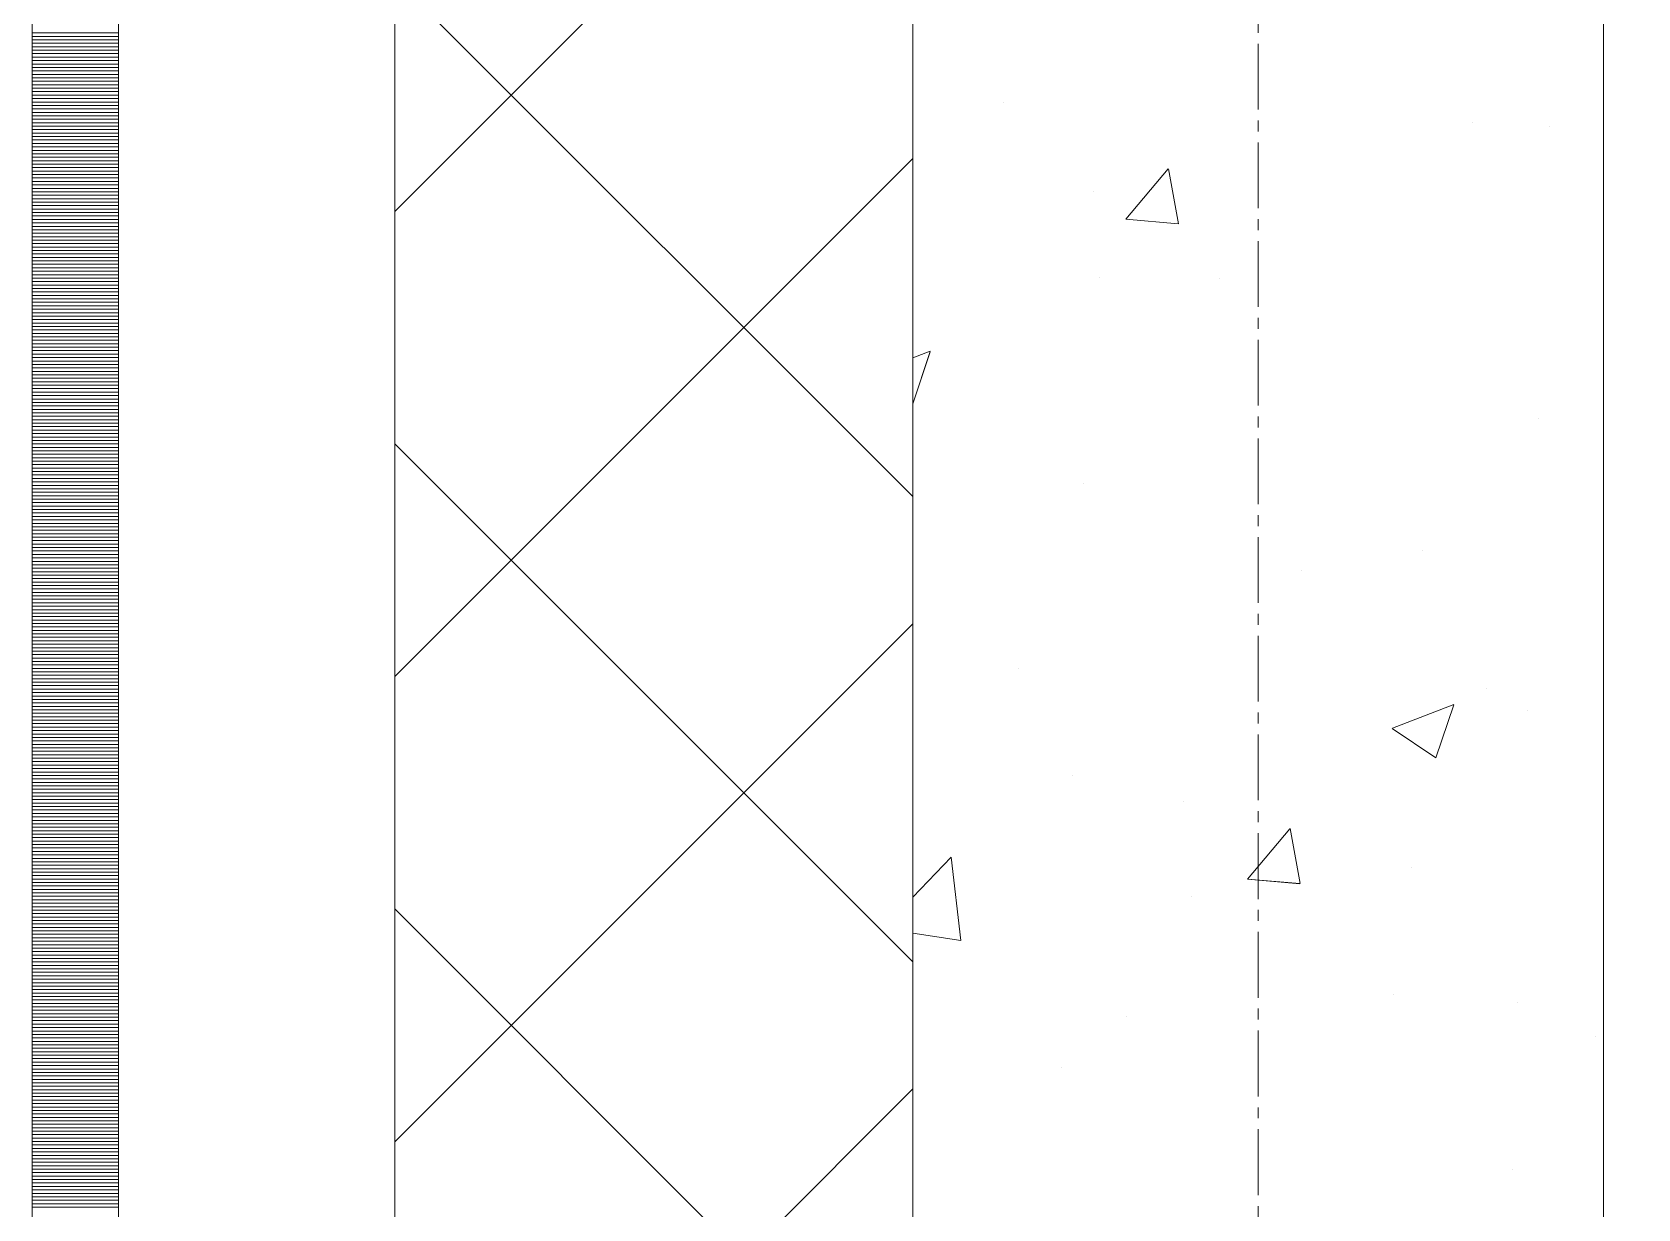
# Model space of a CAD drawing. Header units: millimetres. Extents: x 470010 to 1231400, y -134005 to 421770.
# Drawn here: x 672518.6 to 672983.6, y -76053 to -75712.3 of the extents above; entities that cross this region are included whole.
import ezdxf
from ezdxf.enums import TextEntityAlignment as Align

# ---------------------------------------------------------------- set-up
doc = ezdxf.new("R2010")
doc.units = ezdxf.units.MM
doc.linetypes.add('CENTER2', pattern=[28.575, 19.05, -3.175, 3.175, -3.175])
doc.linetypes.add('DASHED', pattern=[19.05, 12.7, -6.35])
doc.layers.get('Defpoints').update_dxf_attribs({"color": 140})
doc.layers.add('АР_Делит', color=120, linetype='Continuous', lineweight=0, plot=False)
for name, color, linetype, lineweight in [('АР_Стены ПЕНОблок', 52, 'Continuous', 20), ('АР_Тонкая', 254, 'Continuous', 5), ('АР_Утеплитель', 31, 'Continuous', 0), ('АР_Штриховка', 8, 'Continuous', 0)]:
    doc.layers.add(name, color=color, linetype=linetype, lineweight=lineweight)
doc.layers.add('РД_Оси_100', color=7, linetype='Continuous', lineweight=0, true_color=0x525252)
doc.styles.add('style1', font='ARIALN.TTF')

# ---------------------------------------------------------------- blocks, each defined once
blk = doc.blocks.new('СОШ_2200_АР_ОСИ_М100_28.05.24')
at = {"layer": 'АР_Делит', "color": 251, "linetype": 'DASHED', "true_color": 0x636466}
blk.add_lwpolyline([(114955, 135155), (114955, -355), (93595.036, -355), (93595.036, 13855), (94145, 13855), (94145, 68320), (66055, 68320), (66055, 13857.73), (83455, 13857.73), (83455, -355), (45245, -355), (45245, 13145), (44695, 13145), (44695, 26755), (45245, 26755), (45245, 68320), (20455, 68320), (20455, 26755), (27955, 26755), (27955, 13145), (-355, 13145), (-355, 100855)], dxfattribs=at)
at = {"layer": 'РД_Оси_100', "color": 251, "linetype": 'CENTER2', "true_color": 0x636466}
blk.add_line((0, -6155), (0, 139938.679), dxfattribs=at)
blk = doc.blocks.new('A$C9108343f')
at = {"layer": 'АР_Стены ПЕНОблок', "color": 18, "linetype": 'Continuous', "lineweight": 20, "true_color": 0x000000}
for p, q in [((7054.96, 97555), (7054.96, 21355)), ((7254.96, 21355), (7254.96, 97555))]:
    blk.add_line(p, q, dxfattribs=at)
at = {"layer": 'АР_Тонкая', "color": 18, "linetype": 'Continuous', "lineweight": 5, "true_color": 0x000000}
for p, q in [((6799.96, 97555), (6799.96, 21355)), ((6824.96, 97555), (6824.96, 21355)), ((6824.96, 21355), (6824.96, 97555)), ((6904.96, 21355), (6904.96, 97555))]:
    blk.add_line(p, q, dxfattribs=at)
at = {"layer": 'АР_Утеплитель', "color": 18, "linetype": 'Continuous', "lineweight": 0, "true_color": 0x000000}
for p, q in [((6904.96, 97555), (6904.96, 21355)), ((7054.96, 21355), (7054.96, 97555))]:
    blk.add_line(p, q, dxfattribs=at)
at = {"layer": 'АР_Штриховка', "color": 18, "linetype": 'Continuous', "lineweight": 0, "true_color": 0x000000}
for p, q in [((6904.96, 24602.09), (7054.96, 24752.09)), ((7054.96, 24519.52), (6904.96, 24669.52)), ((6799.96, 24653.75), (6824.96, 24653.75)), ((6799.96, 24652.75), (6824.96, 24652.75)), ((6799.96, 24651.75), (6824.96, 24651.75)), ((6799.96, 24650.75), (6824.96, 24650.75)), ((6799.96, 24649.75), (6824.96, 24649.75)), ((6799.96, 24648.75), (6824.96, 24648.75)), ((6799.96, 24647.75), (6824.96, 24647.75)), ((6799.96, 24646.75), (6824.96, 24646.75)), ((6799.96, 24645.75), (6824.96, 24645.75)), ((6799.96, 24644.75), (6824.96, 24644.75)), ((6799.96, 24643.75), (6824.96, 24643.75)), ((6799.96, 24642.75), (6824.96, 24642.75)), ((6799.96, 24641.75), (6824.96, 24641.75)), ((6799.96, 24640.75), (6824.96, 24640.75)), ((6799.96, 24639.75), (6824.96, 24639.75)), ((6799.96, 24638.75), (6824.96, 24638.75)), ((6799.96, 24637.75), (6824.96, 24637.75)), ((6799.96, 24636.75), (6824.96, 24636.75)), ((6799.96, 24635.75), (6824.96, 24635.75)), ((6799.96, 24634.75), (6824.96, 24634.75)), ((6799.96, 24633.75), (6824.96, 24633.75)), ((6799.96, 24632.75), (6824.96, 24632.75)), ((6799.96, 24631.75), (6824.96, 24631.75)), ((7081.37, 24633.62), (7081.37, 24633.62)), ((6799.96, 24630.75), (6824.96, 24630.75)), ((6799.96, 24629.75), (6824.96, 24629.75)), ((6799.96, 24628.75), (6824.96, 24628.75)), ((6799.96, 24627.75), (6824.96, 24627.75)), ((6799.96, 24626.75), (6824.96, 24626.75)), ((7216.96, 24627.89), (7216.96, 24627.89)), ((7239.29, 24626.78), (7239.29, 24626.78)), ((6799.96, 24625.75), (6824.96, 24625.75)), ((6799.96, 24624.75), (6824.96, 24624.75)), ((6799.96, 24623.75), (6824.96, 24623.75)), ((6799.96, 24622.75), (6824.96, 24622.75)), ((6799.96, 24621.75), (6824.96, 24621.75)), ((6799.96, 24620.75), (6824.96, 24620.75)), ((6799.96, 24619.75), (6824.96, 24619.75)), ((6799.96, 24618.75), (6824.96, 24618.75)), ((6799.96, 24617.75), (6824.96, 24617.75)), ((6904.96, 24467.38), (7054.96, 24617.38)), ((6799.96, 24616.75), (6824.96, 24616.75)), ((6799.96, 24615.75), (6824.96, 24615.75)), ((6799.96, 24614.75), (6824.96, 24614.75)), ((6799.96, 24613.75), (6824.96, 24613.75)), ((6799.96, 24612.75), (6824.96, 24612.75)), ((7116.64, 24599.8), (7128.89, 24614.4)), ((7131.96, 24598.5), (7129.02, 24614.42)), ((6799.96, 24611.75), (6824.96, 24611.75)), ((6799.96, 24610.75), (6824.96, 24610.75)), ((6799.96, 24609.75), (6824.96, 24609.75)), ((6799.96, 24608.75), (6824.96, 24608.75)), ((6799.96, 24607.75), (6824.96, 24607.75)), ((6799.96, 24606.75), (6824.96, 24606.75)), ((6799.96, 24605.75), (6824.96, 24605.75)), ((6799.96, 24604.75), (6824.96, 24604.75)), ((6799.96, 24603.75), (6824.96, 24603.75)), ((7107.37, 24607.74), (7107.37, 24607.74)), ((6799.96, 24602.75), (6824.96, 24602.75)), ((6799.96, 24601.75), (6824.96, 24601.75)), ((6799.96, 24600.75), (6824.96, 24600.75)), ((6799.96, 24599.75), (6824.96, 24599.75)), ((6799.96, 24598.75), (6824.96, 24598.75)), ((7116.64, 24599.8), (7131.83, 24598.47)), ((6799.96, 24597.75), (6824.96, 24597.75)), ((6799.96, 24596.75), (6824.96, 24596.75)), ((6799.96, 24595.75), (6824.96, 24595.75)), ((6799.96, 24594.75), (6824.96, 24594.75)), ((6799.96, 24593.75), (6824.96, 24593.75)), ((6799.96, 24592.75), (6824.96, 24592.75)), ((6799.96, 24591.75), (6824.96, 24591.75)), ((6799.96, 24590.75), (6824.96, 24590.75)), ((6799.96, 24589.75), (6824.96, 24589.75)), ((6799.96, 24588.75), (6824.96, 24588.75)), ((6799.96, 24587.75), (6824.96, 24587.75)), ((6799.96, 24586.75), (6824.96, 24586.75)), ((6799.96, 24585.75), (6824.96, 24585.75)), ((6799.96, 24584.75), (6824.96, 24584.75)), ((6799.96, 24583.75), (6824.96, 24583.75)), ((6799.96, 24582.75), (6824.96, 24582.75)), ((6799.96, 24581.75), (6824.96, 24581.75)), ((6799.96, 24580.75), (6824.96, 24580.75)), ((7109.05, 24582.94), (7109.05, 24582.94)), ((7143.73, 24582.67), (7143.73, 24582.67)), ((6799.96, 24579.75), (6824.96, 24579.75)), ((6799.96, 24578.75), (6824.96, 24578.75)), ((6799.96, 24577.75), (6824.96, 24577.75)), ((6799.96, 24576.75), (6824.96, 24576.75)), ((6799.96, 24575.75), (6824.96, 24575.75)), ((6799.96, 24574.75), (6824.96, 24574.75)), ((6799.96, 24573.75), (6824.96, 24573.75)), ((6799.96, 24572.75), (6824.96, 24572.75)), ((6799.96, 24571.75), (6824.96, 24571.75)), ((6799.96, 24570.75), (6824.96, 24570.75)), ((6799.96, 24569.75), (6824.96, 24569.75)), ((6799.96, 24568.75), (6824.96, 24568.75)), ((6799.96, 24567.75), (6824.96, 24567.75)), ((6799.96, 24566.75), (6824.96, 24566.75)), ((6799.96, 24565.75), (6824.96, 24565.75)), ((6799.96, 24564.75), (6824.96, 24564.75)), ((6799.96, 24563.75), (6824.96, 24563.75)), ((6799.96, 24562.75), (6824.96, 24562.75)), ((6799.96, 24561.75), (6824.96, 24561.75)), ((7054.96, 24559.63), (7060.06, 24561.58)), ((7054.96, 24546.4), (7060.01, 24561.46)), ((6799.96, 24560.75), (6824.96, 24560.75)), ((6799.96, 24559.75), (6824.96, 24559.75)), ((6799.96, 24558.75), (6824.96, 24558.75)), ((6799.96, 24557.75), (6824.96, 24557.75)), ((6799.96, 24556.75), (6824.96, 24556.75)), ((6799.96, 24555.75), (6824.96, 24555.75)), ((6799.96, 24554.75), (6824.96, 24554.75)), ((6799.96, 24553.75), (6824.96, 24553.75)), ((6799.96, 24552.75), (6824.96, 24552.75)), ((6799.96, 24551.75), (6824.96, 24551.75)), ((6799.96, 24550.75), (6824.96, 24550.75)), ((6799.96, 24549.75), (6824.96, 24549.75)), ((6799.96, 24548.75), (6824.96, 24548.75)), ((6799.96, 24547.75), (6824.96, 24547.75)), ((6799.96, 24546.75), (6824.96, 24546.75)), ((6799.96, 24545.75), (6824.96, 24545.75)), ((6799.96, 24544.75), (6824.96, 24544.75)), ((6799.96, 24543.75), (6824.96, 24543.75)), ((6799.96, 24542.75), (6824.96, 24542.75)), ((6799.96, 24541.75), (6824.96, 24541.75)), ((6799.96, 24540.75), (6824.96, 24540.75)), ((6799.96, 24539.75), (6824.96, 24539.75)), ((6799.96, 24538.75), (6824.96, 24538.75)), ((7236.21, 24542.23), (7236.21, 24542.23)), ((6799.96, 24537.75), (6824.96, 24537.75)), ((6799.96, 24536.75), (6824.96, 24536.75)), ((6799.96, 24535.75), (6824.96, 24535.75)), ((6799.96, 24534.75), (6824.96, 24534.75)), ((6799.96, 24533.75), (6824.96, 24533.75)), ((7054.96, 24384.81), (6904.96, 24534.81)), ((6799.96, 24532.75), (6824.96, 24532.75)), ((6799.96, 24531.75), (6824.96, 24531.75)), ((6799.96, 24530.75), (6824.96, 24530.75)), ((6799.96, 24529.75), (6824.96, 24529.75)), ((6799.96, 24528.75), (6824.96, 24528.75)), ((6799.96, 24527.75), (6824.96, 24527.75)), ((6799.96, 24526.75), (6824.96, 24526.75)), ((6799.96, 24525.75), (6824.96, 24525.75)), ((6799.96, 24524.75), (6824.96, 24524.75)), ((6799.96, 24523.75), (6824.96, 24523.75)), ((6799.96, 24522.75), (6824.96, 24522.75)), ((6799.96, 24521.75), (6824.96, 24521.75)), ((6799.96, 24520.75), (6824.96, 24520.75)), ((6799.96, 24519.75), (6824.96, 24519.75)), ((7104.28, 24523.18), (7104.28, 24523.18)), ((6799.96, 24518.75), (6824.96, 24518.75)), ((6799.96, 24517.75), (6824.96, 24517.75)), ((6799.96, 24516.75), (6824.96, 24516.75)), ((6799.96, 24515.75), (6824.96, 24515.75)), ((6799.96, 24514.75), (6824.96, 24514.75)), ((6799.96, 24513.75), (6824.96, 24513.75)), ((6799.96, 24512.75), (6824.96, 24512.75)), ((6799.96, 24511.75), (6824.96, 24511.75)), ((6799.96, 24510.75), (6824.96, 24510.75)), ((6799.96, 24509.75), (6824.96, 24509.75)), ((6799.96, 24508.75), (6824.96, 24508.75)), ((6799.96, 24507.75), (6824.96, 24507.75)), ((6799.96, 24506.75), (6824.96, 24506.75)), ((6799.96, 24505.75), (6824.96, 24505.75)), ((6799.96, 24504.75), (6824.96, 24504.75)), ((6799.96, 24503.75), (6824.96, 24503.75)), ((6799.96, 24502.75), (6824.96, 24502.75)), ((6799.96, 24501.75), (6824.96, 24501.75)), ((7202.64, 24503.88), (7202.64, 24503.88)), ((6799.96, 24500.75), (6824.96, 24500.75)), ((6799.96, 24499.75), (6824.96, 24499.75)), ((6799.96, 24498.75), (6824.96, 24498.75)), ((6799.96, 24497.75), (6824.96, 24497.75)), ((6799.96, 24496.75), (6824.96, 24496.75)), ((7167.5, 24498.1), (7167.5, 24498.1)), ((6799.96, 24495.75), (6824.96, 24495.75)), ((6799.96, 24494.75), (6824.96, 24494.75)), ((6799.96, 24493.75), (6824.96, 24493.75)), ((6799.96, 24492.75), (6824.96, 24492.75)), ((6799.96, 24491.75), (6824.96, 24491.75)), ((6799.96, 24490.75), (6824.96, 24490.75)), ((6799.96, 24489.75), (6824.96, 24489.75)), ((6799.96, 24488.75), (6824.96, 24488.75)), ((6799.96, 24487.75), (6824.96, 24487.75)), ((6799.96, 24486.75), (6824.96, 24486.75)), ((6799.96, 24485.75), (6824.96, 24485.75)), ((6799.96, 24484.75), (6824.96, 24484.75)), ((6799.96, 24483.75), (6824.96, 24483.75)), ((6799.96, 24482.75), (6824.96, 24482.75)), ((6904.96, 24332.68), (7054.96, 24482.68)), ((6799.96, 24481.75), (6824.96, 24481.75)), ((6799.96, 24480.75), (6824.96, 24480.75)), ((6799.96, 24479.75), (6824.96, 24479.75)), ((6799.96, 24478.75), (6824.96, 24478.75)), ((6799.96, 24477.75), (6824.96, 24477.75)), ((6799.96, 24476.75), (6824.96, 24476.75)), ((6799.96, 24475.75), (6824.96, 24475.75)), ((6799.96, 24474.75), (6824.96, 24474.75)), ((6799.96, 24473.75), (6824.96, 24473.75)), ((6799.96, 24472.75), (6824.96, 24472.75)), ((6799.96, 24471.75), (6824.96, 24471.75)), ((6799.96, 24470.75), (6824.96, 24470.75)), ((6799.96, 24469.75), (6824.96, 24469.75)), ((6799.96, 24468.75), (6824.96, 24468.75)), ((7085.46, 24469.71), (7085.46, 24469.71)), ((6799.96, 24467.75), (6824.96, 24467.75)), ((6799.96, 24466.75), (6824.96, 24466.75)), ((6799.96, 24465.75), (6824.96, 24465.75)), ((6799.96, 24464.75), (6824.96, 24464.75)), ((6799.96, 24463.75), (6824.96, 24463.75)), ((7221.05, 24463.98), (7221.05, 24463.98)), ((6799.96, 24462.75), (6824.96, 24462.75)), ((6799.96, 24461.75), (6824.96, 24461.75)), ((6799.96, 24460.75), (6824.96, 24460.75)), ((6799.96, 24459.75), (6824.96, 24459.75)), ((7193.88, 24452.49), (7211.67, 24459.32)), ((7206.47, 24443.84), (7211.63, 24459.19)), ((6799.96, 24458.75), (6824.96, 24458.75)), ((6799.96, 24457.75), (6824.96, 24457.75)), ((6799.96, 24456.75), (6824.96, 24456.75)), ((6799.96, 24455.75), (6824.96, 24455.75)), ((6799.96, 24454.75), (6824.96, 24454.75)), ((7233.12, 24457.67), (7233.12, 24457.67)), ((6799.96, 24453.75), (6824.96, 24453.75)), ((6799.96, 24452.75), (6824.96, 24452.75)), ((6799.96, 24451.75), (6824.96, 24451.75)), ((6799.96, 24450.75), (6824.96, 24450.75)), ((6799.96, 24449.75), (6824.96, 24449.75)), ((7193.83, 24452.37), (7206.46, 24443.85)), ((6799.96, 24448.75), (6824.96, 24448.75)), ((6799.96, 24447.75), (6824.96, 24447.75)), ((6799.96, 24446.75), (6824.96, 24446.75)), ((6799.96, 24445.75), (6824.96, 24445.75)), ((6799.96, 24444.75), (6824.96, 24444.75)), ((6799.96, 24443.75), (6824.96, 24443.75)), ((6799.96, 24442.75), (6824.96, 24442.75)), ((6799.96, 24441.75), (6824.96, 24441.75)), ((6799.96, 24440.75), (6824.96, 24440.75)), ((6799.96, 24439.75), (6824.96, 24439.75)), ((6799.96, 24438.75), (6824.96, 24438.75)), ((6799.96, 24437.75), (6824.96, 24437.75)), ((6799.96, 24436.75), (6824.96, 24436.75)), ((6799.96, 24435.75), (6824.96, 24435.75)), ((7101.19, 24438.63), (7101.19, 24438.63)), ((6799.96, 24434.75), (6824.96, 24434.75)), ((6799.96, 24433.75), (6824.96, 24433.75)), ((6799.96, 24432.75), (6824.96, 24432.75)), ((6799.96, 24431.75), (6824.96, 24431.75)), ((7133.24, 24431.12), (7133.24, 24431.12)), ((6799.96, 24430.75), (6824.96, 24430.75)), ((6799.96, 24429.75), (6824.96, 24429.75)), ((6799.96, 24428.75), (6824.96, 24428.75)), ((6799.96, 24427.75), (6824.96, 24427.75)), ((6799.96, 24426.75), (6824.96, 24426.75)), ((6799.96, 24425.75), (6824.96, 24425.75)), ((6799.96, 24424.75), (6824.96, 24424.75)), ((6799.96, 24423.75), (6824.96, 24423.75)), ((6799.96, 24422.75), (6824.96, 24422.75)), ((7151.89, 24408.75), (7164.13, 24423.34)), ((7167.2, 24407.44), (7164.27, 24423.36)), ((6799.96, 24421.75), (6824.96, 24421.75)), ((6799.96, 24420.75), (6824.96, 24420.75)), ((6799.96, 24419.75), (6824.96, 24419.75)), ((6799.96, 24418.75), (6824.96, 24418.75)), ((6799.96, 24417.75), (6824.96, 24417.75)), ((6799.96, 24416.75), (6824.96, 24416.75)), ((6799.96, 24415.75), (6824.96, 24415.75)), ((6799.96, 24414.75), (6824.96, 24414.75)), ((6799.96, 24413.75), (6824.96, 24413.75)), ((6799.96, 24412.75), (6824.96, 24412.75)), ((7054.96, 24403.51), (7066.09, 24415.12)), ((7068.94, 24391), (7066.13, 24415.12)), ((6799.96, 24411.75), (6824.96, 24411.75)), ((6799.96, 24410.75), (6824.96, 24410.75)), ((6799.96, 24409.75), (6824.96, 24409.75)), ((6799.96, 24408.75), (6824.96, 24408.75)), ((7151.89, 24408.74), (7167.07, 24407.42)), ((7199.41, 24412.07), (7199.41, 24412.07)), ((6799.96, 24407.75), (6824.96, 24407.75)), ((6799.96, 24406.75), (6824.96, 24406.75)), ((6799.96, 24405.75), (6824.96, 24405.75)), ((6799.96, 24404.75), (6824.96, 24404.75)), ((6799.96, 24403.75), (6824.96, 24403.75)), ((7135.82, 24403.7), (7135.82, 24403.7)), ((6799.96, 24402.75), (6824.96, 24402.75)), ((6799.96, 24401.75), (6824.96, 24401.75)), ((6799.96, 24400.75), (6824.96, 24400.75)), ((6799.96, 24399.75), (6824.96, 24399.75)), ((6799.96, 24398.75), (6824.96, 24398.75)), ((7054.96, 24250.11), (6904.96, 24400.11)), ((6799.96, 24397.75), (6824.96, 24397.75)), ((6799.96, 24396.75), (6824.96, 24396.75)), ((6799.96, 24395.75), (6824.96, 24395.75)), ((6799.96, 24394.75), (6824.96, 24394.75)), ((6799.96, 24393.75), (6824.96, 24393.75)), ((6799.96, 24392.75), (6824.96, 24392.75)), ((6799.96, 24391.75), (6824.96, 24391.75)), ((6799.96, 24390.75), (6824.96, 24390.75)), ((6799.96, 24389.75), (6824.96, 24389.75)), ((7054.96, 24393.1), (7068.93, 24390.93)), ((6799.96, 24388.75), (6824.96, 24388.75)), ((6799.96, 24387.75), (6824.96, 24387.75)), ((6799.96, 24386.75), (6824.96, 24386.75)), ((6799.96, 24385.75), (6824.96, 24385.75)), ((6799.96, 24384.75), (6824.96, 24384.75)), ((6799.96, 24383.75), (6824.96, 24383.75)), ((6799.96, 24382.75), (6824.96, 24382.75)), ((6799.96, 24381.75), (6824.96, 24381.75)), ((6799.96, 24380.75), (6824.96, 24380.75)), ((6799.96, 24379.75), (6824.96, 24379.75)), ((6799.96, 24378.75), (6824.96, 24378.75)), ((6799.96, 24377.75), (6824.96, 24377.75)), ((6799.96, 24376.75), (6824.96, 24376.75)), ((6799.96, 24375.75), (6824.96, 24375.75)), ((7194.1, 24375.35), (7194.1, 24375.35)), ((6799.96, 24374.75), (6824.96, 24374.75)), ((6799.96, 24373.75), (6824.96, 24373.75)), ((6799.96, 24372.75), (6824.96, 24372.75)), ((6799.96, 24371.75), (6824.96, 24371.75)), ((6799.96, 24370.75), (6824.96, 24370.75)), ((7230.03, 24373.12), (7230.03, 24373.12)), ((6799.96, 24369.75), (6824.96, 24369.75)), ((6799.96, 24368.75), (6824.96, 24368.75)), ((6799.96, 24367.75), (6824.96, 24367.75)), ((6799.96, 24366.75), (6824.96, 24366.75)), ((7116.97, 24368.99), (7116.97, 24368.99)), ((6799.96, 24365.75), (6824.96, 24365.75)), ((6799.96, 24364.75), (6824.96, 24364.75)), ((6799.96, 24363.75), (6824.96, 24363.75)), ((6799.96, 24362.75), (6824.96, 24362.75)), ((6799.96, 24361.75), (6824.96, 24361.75)), ((7252.56, 24363.26), (7252.56, 24363.26)), ((6799.96, 24360.75), (6824.96, 24360.75)), ((6799.96, 24359.75), (6824.96, 24359.75)), ((6799.96, 24358.75), (6824.96, 24358.75)), ((6799.96, 24357.75), (6824.96, 24357.75)), ((6799.96, 24356.75), (6824.96, 24356.75)), ((6799.96, 24355.75), (6824.96, 24355.75)), ((6799.96, 24354.75), (6824.96, 24354.75)), ((6799.96, 24353.75), (6824.96, 24353.75)), ((6799.96, 24352.75), (6824.96, 24352.75)), ((7098.1, 24354.07), (7098.1, 24354.07)), ((6799.96, 24351.75), (6824.96, 24351.75)), ((6799.96, 24350.75), (6824.96, 24350.75)), ((6799.96, 24349.75), (6824.96, 24349.75)), ((6799.96, 24348.75), (6824.96, 24348.75)), ((6799.96, 24347.75), (6824.96, 24347.75)), ((6904.96, 24197.97), (7054.96, 24347.97)), ((6799.96, 24346.75), (6824.96, 24346.75)), ((6799.96, 24345.75), (6824.96, 24345.75)), ((6799.96, 24344.75), (6824.96, 24344.75)), ((6799.96, 24343.75), (6824.96, 24343.75)), ((6799.96, 24342.75), (6824.96, 24342.75)), ((6799.96, 24341.75), (6824.96, 24341.75)), ((6799.96, 24340.75), (6824.96, 24340.75)), ((6799.96, 24339.75), (6824.96, 24339.75)), ((6799.96, 24338.75), (6824.96, 24338.75)), ((6799.96, 24337.75), (6824.96, 24337.75)), ((6799.96, 24336.75), (6824.96, 24336.75)), ((6799.96, 24335.75), (6824.96, 24335.75)), ((6799.96, 24334.75), (6824.96, 24334.75)), ((6799.96, 24333.75), (6824.96, 24333.75)), ((6799.96, 24332.75), (6824.96, 24332.75)), ((6799.96, 24331.75), (6824.96, 24331.75)), ((6799.96, 24330.75), (6824.96, 24330.75)), ((6799.96, 24329.75), (6824.96, 24329.75)), ((6799.96, 24328.75), (6824.96, 24328.75)), ((6799.96, 24327.75), (6824.96, 24327.75)), ((6799.96, 24326.75), (6824.96, 24326.75)), ((6799.96, 24325.75), (6824.96, 24325.75)), ((6799.96, 24324.75), (6824.96, 24324.75)), ((7228.79, 24324.56), (7228.79, 24324.56)), ((6799.96, 24323.75), (6824.96, 24323.75)), ((6799.96, 24322.75), (6824.96, 24322.75)), ((6799.96, 24321.75), (6824.96, 24321.75)), ((6799.96, 24320.75), (6824.96, 24320.75)), ((6799.96, 24319.75), (6824.96, 24319.75)), ((6799.96, 24318.75), (6824.96, 24318.75)), ((6799.96, 24317.75), (6824.96, 24317.75)), ((6799.96, 24316.75), (6824.96, 24316.75)), ((6799.96, 24315.75), (6824.96, 24315.75)), ((6799.96, 24314.75), (6824.96, 24314.75)), ((6799.96, 24313.75), (6824.96, 24313.75))]:
    blk.add_line(p, q, dxfattribs=at)
at = {"layer": 'РД_Оси_100'}
blk.add_blockref('СОШ_2200_АР_ОСИ_М100_28.05.24', (7154.96, 6755), dxfattribs=at)
at = {"layer": 'Defpoints', "color": 18, "true_color": 0x000000, "style": 'style1'}
for p in [(143949.34, 316089.12), (143974.98, 281639.5), (143890.4, 273244.71), (143839.99, 264276.81), (143967.75, 254892.38), (12251.96, 104178.14), (12382.58, 96023.14)]:
    blk.add_attdef('АР-ПОМЕЩЕНИЕ:НАИМЕНОВАНИЕ', text='', height=100, dxfattribs=at).set_placement(p, align=Align.MIDDLE)
at = {"layer": 'Defpoints', "color": 18, "true_color": 0x000000, "style": 'style1', "flags": 8}
for p in [(143951.3, 279099.09), (143848.34, 269251.11), (143875.33, 260094.25), (144049.74, 250824.7), (163419.28, 238153.36), (155897.46, 237965.97), (183037.2, 237965.97), (143342.94, 237876.19)]:
    blk.add_attdef('АР-ПОМЕЩЕНИЕ:НАИМЕНОВАНИЕ', text='', height=100, dxfattribs=at).set_placement(p, align=Align.MIDDLE)

msp = doc.modelspace()

# ---------------------------------------------------------------- linework, layer by layer
at = {"layer": 'АР_Стены ПЕНОблок', "color": 18, "linetype": 'Continuous', "lineweight": 20, "true_color": 0x000000}
for p, q in [((672773.57, -2811.242), (672773.57, -79011.242)), ((672973.57, -79011.242), (672973.57, -2811.242))]:
    msp.add_line(p, q, dxfattribs=at)
at = {"layer": 'АР_Тонкая', "color": 18, "linetype": 'Continuous', "lineweight": 5, "true_color": 0x000000}
for p, q in [((672518.57, -2811.242), (672518.57, -79011.242)), ((672543.57, -2811.242), (672543.57, -79011.242)), ((672543.57, -79011.242), (672543.57, -2811.242)), ((672623.57, -79011.242), (672623.57, -2811.242))]:
    msp.add_line(p, q, dxfattribs=at)
at = {"layer": 'АР_Утеплитель', "color": 18, "linetype": 'Continuous', "lineweight": 0, "true_color": 0x000000}
for p, q in [((672623.57, -2811.242), (672623.57, -79011.242)), ((672773.57, -79011.242), (672773.57, -2811.242))]:
    msp.add_line(p, q, dxfattribs=at)
at = {"layer": 'АР_Штриховка', "color": 18, "linetype": 'Continuous', "lineweight": 0, "true_color": 0x000000}
for p, q in [((672623.57, -75764.157), (672773.57, -75614.157)), ((672773.57, -75846.724), (672623.57, -75696.724)), ((672518.57, -75712.492), (672543.57, -75712.492)), ((672518.57, -75713.492), (672543.57, -75713.492)), ((672518.57, -75714.492), (672543.57, -75714.492)), ((672518.57, -75715.492), (672543.57, -75715.492)), ((672518.57, -75716.492), (672543.57, -75716.492)), ((672518.57, -75717.492), (672543.57, -75717.492)), ((672518.57, -75718.492), (672543.57, -75718.492)), ((672518.57, -75719.492), (672543.57, -75719.492)), ((672518.57, -75720.492), (672543.57, -75720.492)), ((672518.57, -75721.492), (672543.57, -75721.492)), ((672518.57, -75722.492), (672543.57, -75722.492)), ((672518.57, -75723.492), (672543.57, -75723.492)), ((672518.57, -75724.492), (672543.57, -75724.492)), ((672518.57, -75725.492), (672543.57, -75725.492)), ((672518.57, -75726.492), (672543.57, -75726.492)), ((672518.57, -75727.492), (672543.57, -75727.492)), ((672518.57, -75728.492), (672543.57, -75728.492)), ((672518.57, -75729.492), (672543.57, -75729.492)), ((672518.57, -75730.492), (672543.57, -75730.492)), ((672518.57, -75731.492), (672543.57, -75731.492)), ((672518.57, -75732.492), (672543.57, -75732.492)), ((672518.57, -75733.492), (672543.57, -75733.492)), ((672518.57, -75734.492), (672543.57, -75734.492)), ((672518.57, -75735.492), (672543.57, -75735.492)), ((672518.57, -75736.492), (672543.57, -75736.492)), ((672518.57, -75737.492), (672543.57, -75737.492)), ((672518.57, -75738.492), (672543.57, -75738.492)), ((672518.57, -75739.492), (672543.57, -75739.492)), ((672518.57, -75740.492), (672543.57, -75740.492)), ((672518.57, -75741.492), (672543.57, -75741.492)), ((672518.57, -75742.492), (672543.57, -75742.492)), ((672518.57, -75743.492), (672543.57, -75743.492)), ((672518.57, -75744.492), (672543.57, -75744.492)), ((672518.57, -75745.492), (672543.57, -75745.492)), ((672518.57, -75746.492), (672543.57, -75746.492)), ((672518.57, -75747.492), (672543.57, -75747.492)), ((672518.57, -75748.492), (672543.57, -75748.492)), ((672518.57, -75749.492), (672543.57, -75749.492)), ((672518.57, -75750.492), (672543.57, -75750.492)), ((672518.57, -75751.492), (672543.57, -75751.492)), ((672518.57, -75752.492), (672543.57, -75752.492)), ((672623.57, -75898.861), (672773.57, -75748.861)), ((672835.256, -75766.437), (672847.501, -75751.844)), ((672850.571, -75767.745), (672847.635, -75751.824)), ((672518.57, -75753.492), (672543.57, -75753.492)), ((672518.57, -75754.492), (672543.57, -75754.492)), ((672518.57, -75755.492), (672543.57, -75755.492)), ((672518.57, -75756.492), (672543.57, -75756.492)), ((672518.57, -75757.492), (672543.57, -75757.492)), ((672518.57, -75758.492), (672543.57, -75758.492)), ((672518.57, -75759.492), (672543.57, -75759.492)), ((672518.57, -75760.492), (672543.57, -75760.492)), ((672518.57, -75761.492), (672543.57, -75761.492)), ((672518.57, -75762.492), (672543.57, -75762.492)), ((672518.57, -75763.492), (672543.57, -75763.492)), ((672518.57, -75764.492), (672543.57, -75764.492)), ((672518.57, -75765.492), (672543.57, -75765.492)), ((672518.57, -75766.492), (672543.57, -75766.492)), ((672835.255, -75766.441), (672850.437, -75767.77)), ((672518.57, -75767.492), (672543.57, -75767.492)), ((672518.57, -75768.492), (672543.57, -75768.492)), ((672518.57, -75769.492), (672543.57, -75769.492)), ((672518.57, -75770.492), (672543.57, -75770.492)), ((672518.57, -75771.492), (672543.57, -75771.492)), ((672518.57, -75772.492), (672543.57, -75772.492)), ((672518.57, -75773.492), (672543.57, -75773.492)), ((672518.57, -75774.492), (672543.57, -75774.492)), ((672518.57, -75775.492), (672543.57, -75775.492)), ((672518.57, -75776.492), (672543.57, -75776.492)), ((672518.57, -75777.492), (672543.57, -75777.492)), ((672518.57, -75778.492), (672543.57, -75778.492)), ((672518.57, -75779.492), (672543.57, -75779.492)), ((672518.57, -75780.492), (672543.57, -75780.492)), ((672518.57, -75781.492), (672543.57, -75781.492)), ((672518.57, -75782.492), (672543.57, -75782.492)), ((672518.57, -75783.492), (672543.57, -75783.492)), ((672518.57, -75784.492), (672543.57, -75784.492)), ((672518.57, -75785.492), (672543.57, -75785.492)), ((672518.57, -75786.492), (672543.57, -75786.492)), ((672518.57, -75787.492), (672543.57, -75787.492)), ((672518.57, -75788.492), (672543.57, -75788.492)), ((672518.57, -75789.492), (672543.57, -75789.492)), ((672518.57, -75790.492), (672543.57, -75790.492)), ((672518.57, -75791.492), (672543.57, -75791.492)), ((672518.57, -75792.492), (672543.57, -75792.492)), ((672518.57, -75793.492), (672543.57, -75793.492)), ((672518.57, -75794.492), (672543.57, -75794.492)), ((672518.57, -75795.492), (672543.57, -75795.492)), ((672518.57, -75796.492), (672543.57, -75796.492)), ((672518.57, -75797.492), (672543.57, -75797.492)), ((672518.57, -75798.492), (672543.57, -75798.492)), ((672518.57, -75799.492), (672543.57, -75799.492)), ((672518.57, -75800.492), (672543.57, -75800.492)), ((672518.57, -75801.492), (672543.57, -75801.492)), ((672518.57, -75802.492), (672543.57, -75802.492)), ((672518.57, -75803.492), (672543.57, -75803.492)), ((672518.57, -75804.492), (672543.57, -75804.492)), ((672518.57, -75805.492), (672543.57, -75805.492)), ((672518.57, -75806.492), (672543.57, -75806.492)), ((672518.57, -75807.492), (672543.57, -75807.492)), ((672518.57, -75808.492), (672543.57, -75808.492)), ((672773.57, -75806.616), (672778.667, -75804.659)), ((672773.57, -75819.843), (672778.623, -75804.783)), ((672518.57, -75809.492), (672543.57, -75809.492)), ((672518.57, -75810.492), (672543.57, -75810.492)), ((672518.57, -75811.492), (672543.57, -75811.492)), ((672518.57, -75812.492), (672543.57, -75812.492)), ((672518.57, -75813.492), (672543.57, -75813.492)), ((672518.57, -75814.492), (672543.57, -75814.492)), ((672518.57, -75815.492), (672543.57, -75815.492)), ((672518.57, -75816.492), (672543.57, -75816.492)), ((672518.57, -75817.492), (672543.57, -75817.492)), ((672518.57, -75818.492), (672543.57, -75818.492)), ((672518.57, -75819.492), (672543.57, -75819.492)), ((672518.57, -75820.492), (672543.57, -75820.492)), ((672518.57, -75821.492), (672543.57, -75821.492)), ((672518.57, -75822.492), (672543.57, -75822.492)), ((672518.57, -75823.492), (672543.57, -75823.492)), ((672518.57, -75824.492), (672543.57, -75824.492)), ((672518.57, -75825.492), (672543.57, -75825.492)), ((672518.57, -75826.492), (672543.57, -75826.492)), ((672518.57, -75827.492), (672543.57, -75827.492)), ((672518.57, -75828.492), (672543.57, -75828.492)), ((672518.57, -75829.492), (672543.57, -75829.492)), ((672518.57, -75830.492), (672543.57, -75830.492)), ((672518.57, -75831.492), (672543.57, -75831.492)), ((672773.57, -75981.428), (672623.57, -75831.428)), ((672518.57, -75832.492), (672543.57, -75832.492)), ((672518.57, -75833.492), (672543.57, -75833.492)), ((672518.57, -75834.492), (672543.57, -75834.492)), ((672518.57, -75835.492), (672543.57, -75835.492)), ((672518.57, -75836.492), (672543.57, -75836.492)), ((672518.57, -75837.492), (672543.57, -75837.492)), ((672518.57, -75838.492), (672543.57, -75838.492)), ((672518.57, -75839.492), (672543.57, -75839.492)), ((672518.57, -75840.492), (672543.57, -75840.492)), ((672518.57, -75841.492), (672543.57, -75841.492)), ((672518.57, -75842.492), (672543.57, -75842.492)), ((672518.57, -75843.492), (672543.57, -75843.492)), ((672518.57, -75844.492), (672543.57, -75844.492)), ((672518.57, -75845.492), (672543.57, -75845.492)), ((672518.57, -75846.492), (672543.57, -75846.492)), ((672518.57, -75847.492), (672543.57, -75847.492)), ((672518.57, -75848.492), (672543.57, -75848.492)), ((672518.57, -75849.492), (672543.57, -75849.492)), ((672518.57, -75850.492), (672543.57, -75850.492)), ((672518.57, -75851.492), (672543.57, -75851.492)), ((672518.57, -75852.492), (672543.57, -75852.492)), ((672518.57, -75853.492), (672543.57, -75853.492)), ((672518.57, -75854.492), (672543.57, -75854.492)), ((672518.57, -75855.492), (672543.57, -75855.492)), ((672518.57, -75856.492), (672543.57, -75856.492)), ((672518.57, -75857.492), (672543.57, -75857.492)), ((672518.57, -75858.492), (672543.57, -75858.492)), ((672518.57, -75859.492), (672543.57, -75859.492)), ((672518.57, -75860.492), (672543.57, -75860.492)), ((672518.57, -75861.492), (672543.57, -75861.492)), ((672518.57, -75862.492), (672543.57, -75862.492)), ((672518.57, -75863.492), (672543.57, -75863.492)), ((672518.57, -75864.492), (672543.57, -75864.492)), ((672518.57, -75865.492), (672543.57, -75865.492)), ((672518.57, -75866.492), (672543.57, -75866.492)), ((672518.57, -75867.492), (672543.57, -75867.492)), ((672518.57, -75868.492), (672543.57, -75868.492)), ((672518.57, -75869.492), (672543.57, -75869.492)), ((672518.57, -75870.492), (672543.57, -75870.492)), ((672518.57, -75871.492), (672543.57, -75871.492)), ((672518.57, -75872.492), (672543.57, -75872.492)), ((672518.57, -75873.492), (672543.57, -75873.492)), ((672518.57, -75874.492), (672543.57, -75874.492)), ((672518.57, -75875.492), (672543.57, -75875.492)), ((672518.57, -75876.492), (672543.57, -75876.492)), ((672518.57, -75877.492), (672543.57, -75877.492)), ((672518.57, -75878.492), (672543.57, -75878.492)), ((672518.57, -75879.492), (672543.57, -75879.492)), ((672518.57, -75880.492), (672543.57, -75880.492)), ((672518.57, -75881.492), (672543.57, -75881.492)), ((672518.57, -75882.492), (672543.57, -75882.492)), ((672518.57, -75883.492), (672543.57, -75883.492)), ((672518.57, -75884.492), (672543.57, -75884.492)), ((672518.57, -75885.492), (672543.57, -75885.492)), ((672518.57, -75886.492), (672543.57, -75886.492)), ((672518.57, -75887.492), (672543.57, -75887.492)), ((672623.57, -76033.565), (672773.57, -75883.565)), ((672518.57, -75888.492), (672543.57, -75888.492)), ((672518.57, -75889.492), (672543.57, -75889.492)), ((672518.57, -75890.492), (672543.57, -75890.492)), ((672518.57, -75891.492), (672543.57, -75891.492)), ((672518.57, -75892.492), (672543.57, -75892.492)), ((672518.57, -75893.492), (672543.57, -75893.492)), ((672518.57, -75894.492), (672543.57, -75894.492)), ((672518.57, -75895.492), (672543.57, -75895.492)), ((672518.57, -75896.492), (672543.57, -75896.492)), ((672518.57, -75897.492), (672543.57, -75897.492)), ((672518.57, -75898.492), (672543.57, -75898.492)), ((672518.57, -75899.492), (672543.57, -75899.492)), ((672518.57, -75900.492), (672543.57, -75900.492)), ((672518.57, -75901.492), (672543.57, -75901.492)), ((672518.57, -75902.492), (672543.57, -75902.492)), ((672518.57, -75903.492), (672543.57, -75903.492)), ((672518.57, -75904.492), (672543.57, -75904.492)), ((672518.57, -75905.492), (672543.57, -75905.492)), ((672518.57, -75906.492), (672543.57, -75906.492)), ((672518.57, -75907.492), (672543.57, -75907.492)), ((672518.57, -75908.492), (672543.57, -75908.492)), ((672518.57, -75909.492), (672543.57, -75909.492)), ((672518.57, -75910.492), (672543.57, -75910.492)), ((672912.497, -75913.751), (672930.282, -75906.924)), ((672925.087, -75922.398), (672930.237, -75907.049)), ((672518.57, -75911.492), (672543.57, -75911.492)), ((672518.57, -75912.492), (672543.57, -75912.492)), ((672518.57, -75913.492), (672543.57, -75913.492)), ((672518.57, -75914.492), (672543.57, -75914.492)), ((672518.57, -75915.492), (672543.57, -75915.492)), ((672912.442, -75913.872), (672925.077, -75922.394)), ((672518.57, -75916.492), (672543.57, -75916.492)), ((672518.57, -75917.492), (672543.57, -75917.492)), ((672518.57, -75918.492), (672543.57, -75918.492)), ((672518.57, -75919.492), (672543.57, -75919.492)), ((672518.57, -75920.492), (672543.57, -75920.492)), ((672518.57, -75921.492), (672543.57, -75921.492)), ((672518.57, -75922.492), (672543.57, -75922.492)), ((672518.57, -75923.492), (672543.57, -75923.492)), ((672518.57, -75924.492), (672543.57, -75924.492)), ((672518.57, -75925.492), (672543.57, -75925.492)), ((672518.57, -75926.492), (672543.57, -75926.492)), ((672518.57, -75927.492), (672543.57, -75927.492)), ((672518.57, -75928.492), (672543.57, -75928.492)), ((672518.57, -75929.492), (672543.57, -75929.492)), ((672518.57, -75930.492), (672543.57, -75930.492)), ((672518.57, -75931.492), (672543.57, -75931.492)), ((672518.57, -75932.492), (672543.57, -75932.492)), ((672518.57, -75933.492), (672543.57, -75933.492)), ((672518.57, -75934.492), (672543.57, -75934.492)), ((672518.57, -75935.492), (672543.57, -75935.492)), ((672518.57, -75936.492), (672543.57, -75936.492)), ((672518.57, -75937.492), (672543.57, -75937.492)), ((672518.57, -75938.492), (672543.57, -75938.492)), ((672518.57, -75939.492), (672543.57, -75939.492)), ((672518.57, -75940.492), (672543.57, -75940.492)), ((672518.57, -75941.492), (672543.57, -75941.492)), ((672518.57, -75942.492), (672543.57, -75942.492)), ((672518.57, -75943.492), (672543.57, -75943.492)), ((672870.499, -75957.494), (672882.744, -75942.901)), ((672885.814, -75958.802), (672882.877, -75942.881)), ((672518.57, -75944.492), (672543.57, -75944.492)), ((672518.57, -75945.492), (672543.57, -75945.492)), ((672518.57, -75946.492), (672543.57, -75946.492)), ((672518.57, -75947.492), (672543.57, -75947.492)), ((672518.57, -75948.492), (672543.57, -75948.492)), ((672518.57, -75949.492), (672543.57, -75949.492)), ((672518.57, -75950.492), (672543.57, -75950.492)), ((672518.57, -75951.492), (672543.57, -75951.492)), ((672518.57, -75952.492), (672543.57, -75952.492)), ((672773.57, -75962.728), (672784.705, -75951.124)), ((672787.552, -75975.241), (672784.746, -75951.119)), ((672518.57, -75953.492), (672543.57, -75953.492)), ((672518.57, -75954.492), (672543.57, -75954.492)), ((672518.57, -75955.492), (672543.57, -75955.492)), ((672518.57, -75956.492), (672543.57, -75956.492)), ((672518.57, -75957.492), (672543.57, -75957.492)), ((672870.499, -75957.498), (672885.681, -75958.827)), ((672518.57, -75958.492), (672543.57, -75958.492)), ((672518.57, -75959.492), (672543.57, -75959.492)), ((672518.57, -75960.492), (672543.57, -75960.492)), ((672518.57, -75961.492), (672543.57, -75961.492)), ((672518.57, -75962.492), (672543.57, -75962.492)), ((672518.57, -75963.492), (672543.57, -75963.492)), ((672518.57, -75964.492), (672543.57, -75964.492)), ((672518.57, -75965.492), (672543.57, -75965.492)), ((672518.57, -75966.492), (672543.57, -75966.492)), ((672773.57, -76116.132), (672623.57, -75966.132)), ((672518.57, -75967.492), (672543.57, -75967.492)), ((672518.57, -75968.492), (672543.57, -75968.492)), ((672518.57, -75969.492), (672543.57, -75969.492)), ((672518.57, -75970.492), (672543.57, -75970.492)), ((672518.57, -75971.492), (672543.57, -75971.492)), ((672518.57, -75972.492), (672543.57, -75972.492)), ((672518.57, -75973.492), (672543.57, -75973.492)), ((672518.57, -75974.492), (672543.57, -75974.492)), ((672518.57, -75975.492), (672543.57, -75975.492)), ((672773.57, -75973.143), (672787.541, -75975.31)), ((672518.57, -75976.492), (672543.57, -75976.492)), ((672518.57, -75977.492), (672543.57, -75977.492)), ((672518.57, -75978.492), (672543.57, -75978.492)), ((672518.57, -75979.492), (672543.57, -75979.492)), ((672518.57, -75980.492), (672543.57, -75980.492)), ((672518.57, -75981.492), (672543.57, -75981.492)), ((672518.57, -75982.492), (672543.57, -75982.492)), ((672518.57, -75983.492), (672543.57, -75983.492)), ((672518.57, -75984.492), (672543.57, -75984.492)), ((672518.57, -75985.492), (672543.57, -75985.492)), ((672518.57, -75986.492), (672543.57, -75986.492)), ((672518.57, -75987.492), (672543.57, -75987.492)), ((672518.57, -75988.492), (672543.57, -75988.492)), ((672518.57, -75989.492), (672543.57, -75989.492)), ((672518.57, -75990.492), (672543.57, -75990.492)), ((672518.57, -75991.492), (672543.57, -75991.492)), ((672518.57, -75992.492), (672543.57, -75992.492)), ((672518.57, -75993.492), (672543.57, -75993.492)), ((672518.57, -75994.492), (672543.57, -75994.492)), ((672518.57, -75995.492), (672543.57, -75995.492)), ((672518.57, -75996.492), (672543.57, -75996.492)), ((672518.57, -75997.492), (672543.57, -75997.492)), ((672518.57, -75998.492), (672543.57, -75998.492)), ((672518.57, -75999.492), (672543.57, -75999.492)), ((672518.57, -76000.492), (672543.57, -76000.492)), ((672518.57, -76001.492), (672543.57, -76001.492)), ((672518.57, -76002.492), (672543.57, -76002.492)), ((672518.57, -76003.492), (672543.57, -76003.492)), ((672518.57, -76004.492), (672543.57, -76004.492)), ((672518.57, -76005.492), (672543.57, -76005.492)), ((672518.57, -76006.492), (672543.57, -76006.492)), ((672518.57, -76007.492), (672543.57, -76007.492)), ((672518.57, -76008.492), (672543.57, -76008.492)), ((672518.57, -76009.492), (672543.57, -76009.492)), ((672518.57, -76010.492), (672543.57, -76010.492)), ((672518.57, -76011.492), (672543.57, -76011.492)), ((672518.57, -76012.492), (672543.57, -76012.492)), ((672518.57, -76013.492), (672543.57, -76013.492)), ((672518.57, -76014.492), (672543.57, -76014.492)), ((672518.57, -76015.492), (672543.57, -76015.492)), ((672518.57, -76016.492), (672543.57, -76016.492)), ((672518.57, -76017.492), (672543.57, -76017.492)), ((672518.57, -76018.492), (672543.57, -76018.492)), ((672518.57, -76019.492), (672543.57, -76019.492)), ((672518.57, -76020.492), (672543.57, -76020.492)), ((672518.57, -76021.492), (672543.57, -76021.492)), ((672518.57, -76022.492), (672543.57, -76022.492)), ((672623.57, -76168.269), (672773.57, -76018.269)), ((672518.57, -76023.492), (672543.57, -76023.492)), ((672518.57, -76024.492), (672543.57, -76024.492)), ((672518.57, -76025.492), (672543.57, -76025.492)), ((672518.57, -76026.492), (672543.57, -76026.492)), ((672518.57, -76027.492), (672543.57, -76027.492)), ((672518.57, -76028.492), (672543.57, -76028.492)), ((672518.57, -76029.492), (672543.57, -76029.492)), ((672518.57, -76030.492), (672543.57, -76030.492)), ((672518.57, -76031.492), (672543.57, -76031.492)), ((672518.57, -76032.492), (672543.57, -76032.492)), ((672518.57, -76033.492), (672543.57, -76033.492)), ((672518.57, -76034.492), (672543.57, -76034.492)), ((672518.57, -76035.492), (672543.57, -76035.492)), ((672518.57, -76036.492), (672543.57, -76036.492)), ((672518.57, -76037.492), (672543.57, -76037.492)), ((672518.57, -76038.492), (672543.57, -76038.492)), ((672518.57, -76039.492), (672543.57, -76039.492)), ((672518.57, -76040.492), (672543.57, -76040.492)), ((672518.57, -76041.492), (672543.57, -76041.492)), ((672518.57, -76042.492), (672543.57, -76042.492)), ((672518.57, -76043.492), (672543.57, -76043.492)), ((672518.57, -76044.492), (672543.57, -76044.492)), ((672518.57, -76045.492), (672543.57, -76045.492)), ((672518.57, -76046.492), (672543.57, -76046.492)), ((672518.57, -76047.492), (672543.57, -76047.492)), ((672518.57, -76048.492), (672543.57, -76048.492)), ((672518.57, -76049.492), (672543.57, -76049.492)), ((672518.57, -76050.492), (672543.57, -76050.492)), ((672518.57, -76051.492), (672543.57, -76051.492)), ((672518.57, -76052.492), (672543.57, -76052.492))]:
    msp.add_line(p, q, dxfattribs=at)

# ---------------------------------------------------------------- block references
msp.add_blockref('A$C9108343f', (665718.612, -100366.242))
at = {"layer": 'РД_Оси_100'}
msp.add_blockref('СОШ_2200_АР_ОСИ_М100_28.05.24', (672873.57, -93611.242), dxfattribs=at)

doc.saveas('drawing.dxf')
